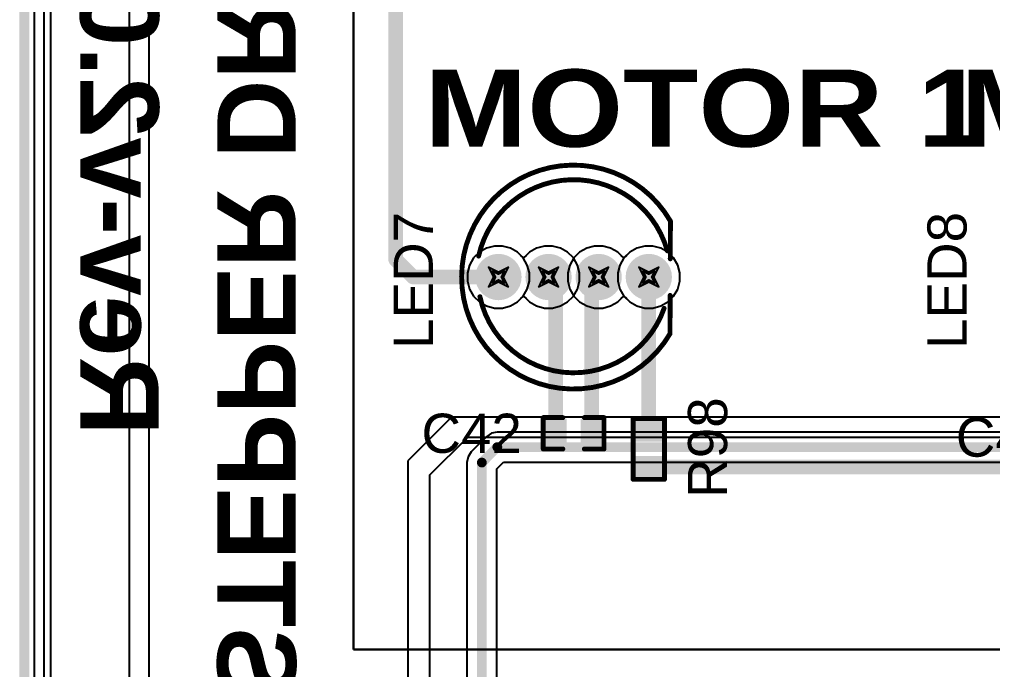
# Model space of a CAD drawing. Header units: inches. Extents: x -4 to 5258, y -4 to 5281.
# Drawn here: x -4.14 to 21.1, y 66.54 to 83.39 of the extents above; entities that cross this region are included whole.
import ezdxf

# ---------------------------------------------------------------- set-up
doc = ezdxf.new("R2010")
doc.units = ezdxf.units.IN
for name, color, linetype in [('Board Outline', 216, 'Continuous'), ('Bottom Layer', 5, 'Continuous'), ('Bottom Overlay', 54, 'Continuous'), ('Bottom Solder', 6, 'Continuous'), ('Drill Drawing', 1, 'Continuous'), ('Layer 1', 16, 'Continuous'), ('Layer 2', 76, 'Continuous'), ('Multi-Layer', 9, 'Continuous'), ('Pad Holes', 156, 'Continuous'), ('Top Layer', 1, 'Continuous'), ('Top Overlay', 2, 'Continuous'), ('Top Paste', 8, 'Continuous'), ('Top Solder', 216, 'Continuous')]:
    doc.layers.add(name, color=color, linetype=linetype)
doc.styles.add('Arial', font='', dxfattribs={"height": 0.2})
doc.styles.add('Arial Black_Bold', font='', dxfattribs={"height": 0.2})
doc.styles.add('Arial_Bold', font='', dxfattribs={"height": 0.2})
doc.styles.get('Arial').set_extended_font_data('Arial')
doc.styles.get('Arial Black_Bold').set_extended_font_data('Arial Black', bold=True)
doc.styles.get('Arial_Bold').set_extended_font_data('Arial', bold=True)

# ---------------------------------------------------------------- blocks, each defined once
blk = doc.blocks.new('R___0402_70')
at = {"layer": 'Top Layer'}
for points in [[(-0.6985, -0.31749746), (-0.6985, 0.3175025399999999), (-0.2413000000000001, 0.3175025400000001), (-0.2412999999999999, -0.31749746)], [(0.2413000000000001, -0.31749746), (0.2412999999999999, 0.3175025399999999), (0.6985, 0.3175025400000001), (0.6985, -0.31749746)]]:
    blk.add_hatch(color=1, dxfattribs=at).paths.add_polyline_path(points)
at = {"layer": 'Top Paste'}
for points in [[(-0.6985, -0.31749746), (-0.6985, 0.3175025399999999), (-0.2413000000000001, 0.3175025400000001), (-0.2412999999999999, -0.31749746)], [(0.2413000000000001, -0.31749746), (0.2412999999999999, 0.3175025399999999), (0.6985, 0.3175025400000001), (0.6985, -0.31749746)]]:
    blk.add_hatch(color=8, dxfattribs=at).paths.add_polyline_path(points)
at = {"layer": 'Top Solder'}
for points in [[(-0.75350116, -0.3724986200000001), (-0.75350116, 0.3725036999999999), (-0.18629884, 0.3725037), (-0.1862988399999999, -0.3724986199999999)], [(0.18629884, -0.3724986200000001), (0.1862988399999999, 0.3725036999999999), (0.75350116, 0.3725037), (0.75350116, -0.3724986199999999)]]:
    blk.add_hatch(color=216, dxfattribs=at).paths.add_polyline_path(points)
at = {"layer": 'Top Overlay'}
for points in [[(-0.7874, -0.4064, 0.127, 0.127, 0), (-0.78740254, 0.40640508, 0.127, 0.127, 0)], [(0.78740254, 0.40640508, 0.127, 0.127, 0), (-0.78740254, 0.40640508, 0.127, 0.127, 0)], [(0.78740254, -0.40639746, 0.127, 0.127, 0), (0.78740254, 0.40640508, 0.127, 0.127, 0)], [(-0.7874, -0.4064, 0.127, 0.127, 0), (0.78740254, -0.40639746, 0.127, 0.127, 0)], [(0.8128, -0.4317974599999999, 0.0032258, 0.0032258, 0), (-0.8128, -0.4317974599999999, 0.0032258, 0.0032258, 0)]]:
    blk.add_lwpolyline(points, format="xyseb", dxfattribs=at)
for points in [[(-0.8191525399999998, 0.40640508, 0.0635, 0.0635, 1), (-0.75565254, 0.40640508, 0.0635, 0.0635, 1)], [(-0.8191525399999998, 0.40640508, 0.0635, 0.0635, 1), (-0.75565254, 0.40640508, 0.0635, 0.0635, 1)], [(0.75565254, 0.40640508, 0.0635, 0.0635, 1), (0.8191525399999998, 0.40640508, 0.0635, 0.0635, 1)], [(0.75565254, 0.40640508, 0.0635, 0.0635, 1), (0.8191525399999998, 0.40640508, 0.0635, 0.0635, 1)], [(-0.8191499999999999, -0.4064, 0.0635, 0.0635, 1), (-0.7556499999999999, -0.4064, 0.0635, 0.0635, 1)], [(-0.8191499999999999, -0.4064, 0.0635, 0.0635, 1), (-0.7556499999999999, -0.4064, 0.0635, 0.0635, 1)], [(-0.81360518, -0.4317974599999999, 0.0016129, 0.0016129, 1), (-0.8119948199999999, -0.4317974599999999, 0.0016129, 0.0016129, 1)], [(0.75565254, -0.40639746, 0.0635, 0.0635, 1), (0.8191525399999998, -0.40639746, 0.0635, 0.0635, 1)], [(0.75565254, -0.40639746, 0.0635, 0.0635, 1), (0.8191525399999998, -0.40639746, 0.0635, 0.0635, 1)], [(0.8119948199999999, -0.4317974599999999, 0.0016129, 0.0016129, 1), (0.81360518, -0.4317974599999999, 0.0016129, 0.0016129, 1)]]:
    blk.add_lwpolyline(points, format="xyseb", close=True, dxfattribs=at)
blk = doc.blocks.new('WS2812D_F5_198')
at = {"layer": 'Bottom Layer'}
h = blk.add_hatch(color=5, dxfattribs=at)
edge = h.paths.add_edge_path()
edge.add_arc((-1.949958, 0), 0.5499989, 0, 360)
h = blk.add_hatch(color=5, dxfattribs=at)
edge = h.paths.add_edge_path()
edge.add_arc((-0.64998346, 0), 0.5499989, 0, 360)
h = blk.add_hatch(color=5, dxfattribs=at)
edge = h.paths.add_edge_path()
edge.add_arc((0.64998854, 0), 0.5499989, 0, 360)
h = blk.add_hatch(color=5, dxfattribs=at)
edge = h.paths.add_edge_path()
edge.add_arc((1.94996308, 0), 0.5499989, 0, 360)
at = {"layer": 'Bottom Solder'}
h = blk.add_hatch(color=6, dxfattribs=at)
edge = h.paths.add_edge_path()
edge.add_arc((-1.949958, 0), 0.6007989, 0, 360)
h = blk.add_hatch(color=6, dxfattribs=at)
edge = h.paths.add_edge_path()
edge.add_arc((-0.64998346, 0), 0.6007989, 0, 360)
h = blk.add_hatch(color=6, dxfattribs=at)
edge = h.paths.add_edge_path()
edge.add_arc((0.64998854, 0), 0.6007989, 0, 360)
h = blk.add_hatch(color=6, dxfattribs=at)
edge = h.paths.add_edge_path()
edge.add_arc((1.94996308, 0), 0.6007989, 0, 360)
at = {"layer": 'Layer 1'}
h = blk.add_hatch(color=16, dxfattribs=at)
edge = h.paths.add_edge_path()
edge.add_arc((-1.949958, 0), 0.5499989, 0, 360)
h = blk.add_hatch(color=16, dxfattribs=at)
edge = h.paths.add_edge_path()
edge.add_arc((-0.64998346, 0), 0.5499989, 0, 360)
h = blk.add_hatch(color=16, dxfattribs=at)
edge = h.paths.add_edge_path()
edge.add_arc((0.64998854, 0), 0.5499989, 0, 360)
h = blk.add_hatch(color=16, dxfattribs=at)
edge = h.paths.add_edge_path()
edge.add_arc((1.94996308, 0), 0.5499989, 0, 360)
at = {"layer": 'Layer 2'}
h = blk.add_hatch(color=76, dxfattribs=at)
edge = h.paths.add_edge_path()
edge.add_arc((-1.949958, 0), 0.5499989, 0, 360)
h = blk.add_hatch(color=76, dxfattribs=at)
edge = h.paths.add_edge_path()
edge.add_arc((-0.64998346, 0), 0.5499989, 0, 360)
h = blk.add_hatch(color=76, dxfattribs=at)
edge = h.paths.add_edge_path()
edge.add_arc((0.64998854, 0), 0.5499989, 0, 360)
h = blk.add_hatch(color=76, dxfattribs=at)
edge = h.paths.add_edge_path()
edge.add_arc((1.94996308, 0), 0.5499989, 0, 360)
at = {"layer": 'Multi-Layer'}
h = blk.add_hatch(color=9, dxfattribs=at)
edge = h.paths.add_edge_path()
edge.add_arc((-1.949958, 0), 0.5499989, 0, 360)
h = blk.add_hatch(color=9, dxfattribs=at)
edge = h.paths.add_edge_path()
edge.add_arc((-0.64998346, 0), 0.5499989, 0, 360)
h = blk.add_hatch(color=9, dxfattribs=at)
edge = h.paths.add_edge_path()
edge.add_arc((0.64998854, 0), 0.5499989, 0, 360)
h = blk.add_hatch(color=9, dxfattribs=at)
edge = h.paths.add_edge_path()
edge.add_arc((1.94996308, 0), 0.5499989, 0, 360)
at = {"layer": 'Pad Holes'}
h = blk.add_hatch(color=7, dxfattribs=at)
edge = h.paths.add_edge_path()
edge.add_arc((-1.949958, 0), 0.35999928, 0, 360)
h = blk.add_hatch(color=7, dxfattribs=at)
edge = h.paths.add_edge_path()
edge.add_arc((-0.64998346, 0), 0.35999928, 0, 360)
h = blk.add_hatch(color=7, dxfattribs=at)
edge = h.paths.add_edge_path()
edge.add_arc((0.64998854, 0), 0.35999928, 0, 360)
h = blk.add_hatch(color=7, dxfattribs=at)
edge = h.paths.add_edge_path()
edge.add_arc((1.94996308, 0), 0.35999928, 0, 360)
at = {"layer": 'Top Layer'}
h = blk.add_hatch(color=1, dxfattribs=at)
edge = h.paths.add_edge_path()
edge.add_arc((-1.949958, 0), 0.5499989, 0, 360)
h = blk.add_hatch(color=1, dxfattribs=at)
edge = h.paths.add_edge_path()
edge.add_arc((-0.64998346, 0), 0.5499989, 0, 360)
h = blk.add_hatch(color=1, dxfattribs=at)
edge = h.paths.add_edge_path()
edge.add_arc((0.64998854, 0), 0.5499989, 0, 360)
h = blk.add_hatch(color=1, dxfattribs=at)
edge = h.paths.add_edge_path()
edge.add_arc((1.94996308, 0), 0.5499989, 0, 360)
at = {"layer": 'Top Solder'}
h = blk.add_hatch(color=216, dxfattribs=at)
edge = h.paths.add_edge_path()
edge.add_arc((-1.949958, 0), 0.6007989, 0, 360)
h = blk.add_hatch(color=216, dxfattribs=at)
edge = h.paths.add_edge_path()
edge.add_arc((-0.64998346, 0), 0.6007989, 0, 360)
h = blk.add_hatch(color=216, dxfattribs=at)
edge = h.paths.add_edge_path()
edge.add_arc((0.64998854, 0), 0.6007989, 0, 360)
h = blk.add_hatch(color=216, dxfattribs=at)
edge = h.paths.add_edge_path()
edge.add_arc((1.94996308, 0), 0.6007989, 0, 360)
at = {"layer": 'Top Overlay'}
for points in [[(2.49977148, -1.4711934, 0.127, 0.127, -3.705200551698452), (2.51094494, 1.4495018, 0.127, 0.127, 0)], [(-2.46420386, 0.5431282, 0.127, 0.127, -0.780857085257279), (2.42999514, 0.68000626, 0.127, 0.127, 0)], [(2.50721114, 0.4719574, 0.127, 0.127, 0), (2.5109424, 1.4495018, 0.127, 0.127, 0)], [(2.34665774, -0.81129886, 0.127, 0.127, -0.7609480543791828), (-2.42999006, -0.51000914, 0.127, 0.127, 0)], [(2.49976894, -1.4711934, 0.127, 0.127, 0), (2.50357894, -0.4761992, 0.127, 0.127, 0)]]:
    blk.add_lwpolyline(points, format="xyseb", dxfattribs=at)
for points in [[(2.4791924, 1.4495018, 0.0635, 0.0635, 1), (2.5426924, 1.4495018, 0.0635, 0.0635, 1)], [(2.47919494, 1.4495018, 0.0635, 0.0635, 1), (2.54269494, 1.4495018, 0.0635, 0.0635, 1)], [(-2.49595386, 0.5431282, 0.0635, 0.0635, 1), (-2.43245386, 0.5431282, 0.0635, 0.0635, 1)], [(2.39824514, 0.68000626, 0.0635, 0.0635, 1), (2.46174514, 0.68000626, 0.0635, 0.0635, 1)], [(2.47546114, 0.4719574, 0.0635, 0.0635, 1), (2.53896114, 0.4719574, 0.0635, 0.0635, 1)], [(-2.46174006, -0.51000914, 0.0635, 0.0635, 1), (-2.39824006, -0.51000914, 0.0635, 0.0635, 1)], [(2.47182894, -0.4761992, 0.0635, 0.0635, 1), (2.53532894, -0.4761992, 0.0635, 0.0635, 1)], [(2.31490774, -0.81129886, 0.0635, 0.0635, 1), (2.37840774, -0.81129886, 0.0635, 0.0635, 1)], [(2.46801894, -1.4711934, 0.0635, 0.0635, 1), (2.53151894, -1.4711934, 0.0635, 0.0635, 1)], [(2.46802148, -1.4711934, 0.0635, 0.0635, 1), (2.53152148, -1.4711934, 0.0635, 0.0635, 1)]]:
    blk.add_lwpolyline(points, format="xyseb", close=True, dxfattribs=at)
blk = doc.blocks.new('C___0402_269')
at = {"layer": 'Top Layer'}
for points in [[(-0.6985, -0.3175), (-0.6985, 0.3175), (-0.2412999999999999, 0.3175), (-0.2413, -0.3175)], [(0.2412999999999999, -0.31749746), (0.2413, 0.31750254), (0.6985, 0.31750254), (0.6985, -0.31749746)]]:
    blk.add_hatch(color=1, dxfattribs=at).paths.add_polyline_path(points)
at = {"layer": 'Top Paste'}
for points in [[(-0.6985, -0.3175), (-0.6985, 0.3175), (-0.2412999999999999, 0.3175), (-0.2413, -0.3175)], [(0.2412999999999999, -0.31749746), (0.2413, 0.31750254), (0.6985, 0.31750254), (0.6985, -0.31749746)]]:
    blk.add_hatch(color=8, dxfattribs=at).paths.add_polyline_path(points)
at = {"layer": 'Top Solder'}
for points in [[(-0.7584998799999999, -0.37749988), (-0.7584998799999999, 0.37749988), (-0.18130012, 0.37749988), (-0.18130012, -0.37749988)], [(0.18130012, -0.37749734), (0.18130012, 0.37750242), (0.7584998799999999, 0.37750242), (0.7584998799999999, -0.37749734)]]:
    blk.add_hatch(color=216, dxfattribs=at).paths.add_polyline_path(points)
at = {"layer": 'Top Overlay'}
for points in [[(-0.78740254, 0.40640254, 0.127, 0.127, 0), (-0.2794, 0.4064, 0.127, 0.127, 0)], [(-0.78740254, 0.40640254, 0.127, 0.127, 0), (-0.78739492, -0.4064, 0.127, 0.127, 0)], [(0.27940254, 0.40640254, 0.127, 0.127, 0), (0.7874, 0.4064, 0.127, 0.127, 0)], [(0.7874, -0.4064, 0.127, 0.127, 0), (0.7874, 0.4064, 0.127, 0.127, 0)], [(-0.78739492, -0.4064, 0.127, 0.127, 0), (-0.2794, -0.4064, 0.127, 0.127, 0)], [(0.2794, -0.40639746, 0.127, 0.127, 0), (0.7874, -0.4064, 0.127, 0.127, 0)]]:
    blk.add_lwpolyline(points, format="xyseb", dxfattribs=at)
for points in [[(-0.8191525399999998, 0.40640254, 0.0635, 0.0635, 1), (-0.75565254, 0.40640254, 0.0635, 0.0635, 1)], [(-0.8191525399999998, 0.40640254, 0.0635, 0.0635, 1), (-0.75565254, 0.40640254, 0.0635, 0.0635, 1)], [(-0.31115, 0.4064, 0.0635, 0.0635, 1), (-0.24765, 0.4064, 0.0635, 0.0635, 1)], [(0.24765254, 0.40640254, 0.0635, 0.0635, 1), (0.31115254, 0.40640254, 0.0635, 0.0635, 1)], [(0.7556499999999999, 0.4064, 0.0635, 0.0635, 1), (0.8191499999999999, 0.4064, 0.0635, 0.0635, 1)], [(0.7556499999999999, 0.4064, 0.0635, 0.0635, 1), (0.8191499999999999, 0.4064, 0.0635, 0.0635, 1)], [(-0.81914492, -0.4064, 0.0635, 0.0635, 1), (-0.7556449199999999, -0.4064, 0.0635, 0.0635, 1)], [(-0.81914492, -0.4064, 0.0635, 0.0635, 1), (-0.7556449199999999, -0.4064, 0.0635, 0.0635, 1)], [(-0.31115, -0.4064, 0.0635, 0.0635, 1), (-0.24765, -0.4064, 0.0635, 0.0635, 1)], [(0.24765, -0.40639746, 0.0635, 0.0635, 1), (0.31115, -0.40639746, 0.0635, 0.0635, 1)], [(0.7556499999999999, -0.4064, 0.0635, 0.0635, 1), (0.8191499999999999, -0.4064, 0.0635, 0.0635, 1)], [(0.7556499999999999, -0.4064, 0.0635, 0.0635, 1), (0.8191499999999999, -0.4064, 0.0635, 0.0635, 1)]]:
    blk.add_lwpolyline(points, format="xyseb", close=True, dxfattribs=at)

msp = doc.modelspace()

# ---------------------------------------------------------------- linework, layer by layer
at = {"layer": 'Board Outline'}
msp.add_lwpolyline([(-4.00934174, -3.990660039999999, 0.254, 0.254, 0), (-4.00934174, 106.00934094, 0.254, 0.254, 0)], format="xyseb", dxfattribs=at)
at = {"layer": 'Bottom Layer'}
for p, q in [((-3.31902816, 23.77276932), (-3.31902054, 98.30995324)), ((8.18150764, 77.51401058), (7.97702494, 77.4592177)), ((8.39320648, 77.51401058), (8.18150764, 77.51401058)), ((8.59768918, 77.4592177), (8.39320648, 77.51401058)), ((10.78145418, 77.51401058), (10.57697148, 77.4592177)), ((10.99315302, 77.51401058), (10.78145418, 77.51401058)), ((11.19763572, 77.4592177), (10.99315302, 77.51401058)), ((12.08142872, 77.51401058), (11.87694602, 77.4592177)), ((12.29312756, 77.51401058), (12.08142872, 77.51401058)), ((12.49761026, 77.4592177), (12.29312756, 77.51401058)), ((7.79369028, 77.35337082), (7.643997919999999, 77.20367845999999)), ((7.97702494, 77.4592177), (7.79369028, 77.35337082)), ((8.78102384, 77.35337082), (8.59768918, 77.4592177)), ((8.930716199999999, 77.20367845999999), (8.78102384, 77.35337082)), ((10.39363682, 77.35337082), (10.24394446, 77.20367845999999)), ((10.57697148, 77.4592177), (10.39363682, 77.35337082)), ((11.38097038, 77.35337082), (11.19763572, 77.4592177)), ((11.4694716, 77.2648696), (11.38097038, 77.35337082)), ((11.5372896, 77.2091293), (11.4694716, 77.2648696)), ((11.60511014, 77.2648696), (11.5372896, 77.2091293)), ((11.69361136, 77.35337082), (11.60511014, 77.2648696)), ((11.87694602, 77.4592177), (11.69361136, 77.35337082)), ((12.68094492, 77.35337082), (12.49761026, 77.4592177)), ((12.83063728, 77.20367845999999), (12.68094492, 77.35337082)), ((7.538151039999999, 77.02034379999999), (7.48335816, 76.81586109999999)), ((7.643997919999999, 77.20367845999999), (7.538151039999999, 77.02034379999999)), ((9.036563079999999, 77.02034379999999), (8.930716199999999, 77.20367845999999)), ((9.09135596, 76.81586109999999), (9.036563079999999, 77.02034379999999)), ((10.13809758, 77.02034379999999), (10.0833047, 76.81586109999999)), ((10.24394446, 77.20367845999999), (10.13809758, 77.02034379999999)), ((12.93648416, 77.02034379999999), (12.83063728, 77.20367845999999)), ((12.99127704, 76.81586109999999), (12.93648416, 77.02034379999999)), ((7.48335816, 76.81586109999999), (7.48335816, 76.60416226)), ((9.09135596, 76.60416226), (9.09135596, 76.81586109999999)), ((10.0833047, 76.81586109999999), (10.0833047, 76.60416226)), ((12.99127704, 76.60416226), (12.99127704, 76.81586109999999)), ((7.48335816, 76.60416226), (7.538151039999999, 76.39967956)), ((9.036563079999999, 76.39967956), (9.09135596, 76.60416226)), ((10.0833047, 76.60416226), (10.13809758, 76.39967956)), ((12.93648416, 76.39967956), (12.99127704, 76.60416226)), ((7.538151039999999, 76.39967956), (7.643997919999999, 76.2163449)), ((8.930716199999999, 76.2163449), (9.036563079999999, 76.39967956)), ((10.13809758, 76.39967956), (10.24394446, 76.2163449)), ((12.83063728, 76.2163449), (12.93648416, 76.39967956)), ((7.643997919999999, 76.2163449), (7.79369028, 76.06665253999999)), ((7.79369028, 76.06665253999999), (7.97702494, 75.96080566)), ((8.59768918, 75.96080566), (8.78102384, 76.06665253999999)), ((8.78102384, 76.06665253999999), (8.930716199999999, 76.2163449)), ((10.24394446, 76.2163449), (10.39363682, 76.06665253999999)), ((10.39363682, 76.06665253999999), (10.57697148, 75.96080566)), ((11.19763572, 75.96080566), (11.38097038, 76.06665253999999)), ((11.38097038, 76.06665253999999), (11.4694716, 76.15515375999999)), ((11.4694716, 76.15515375999999), (11.53729214, 76.21089406)), ((11.53729214, 76.21089406), (11.60511014, 76.15515375999999)), ((11.60511014, 76.15515375999999), (11.69361136, 76.06665253999999)), ((11.69361136, 76.06665253999999), (11.87694602, 75.96080566)), ((12.49761026, 75.96080566), (12.68094492, 76.06665253999999)), ((12.68094492, 76.06665253999999), (12.83063728, 76.2163449)), ((7.97702494, 75.96080566), (8.18150764, 75.90601278)), ((8.18150764, 75.90601278), (8.39320648, 75.90601278)), ((8.39320648, 75.90601278), (8.59768918, 75.96080566)), ((10.57697148, 75.96080566), (10.78145418, 75.90601278)), ((10.78145418, 75.90601278), (10.99315302, 75.90601278)), ((10.99315302, 75.90601278), (11.19763572, 75.96080566)), ((11.87694602, 75.96080566), (12.08142872, 75.90601278)), ((12.08142872, 75.90601278), (12.29312756, 75.90601278)), ((12.29312756, 75.90601278), (12.49761026, 75.96080566)), ((8.258467099999999, 72.69080711999999), (8.10980852, 72.66123644)), ((71.48843208, 72.69080711999999), (8.258467099999999, 72.69080711999999)), ((7.983781339999999, 72.57702782), (7.582288619999999, 72.17553509999999)), ((8.10980852, 72.66123644), (7.983781339999999, 72.57702782)), ((7.49808, 72.04950792), (7.46850932, 71.90084934)), ((7.582288619999999, 72.17553509999999), (7.49808, 72.04950792)), ((7.46850932, 71.90084934), (7.46850932, 59.24847942)), ((8.24543944, 71.73994288), (8.41937356, 71.913877)), ((8.24543944, 59.24847942), (8.24543944, 71.73994288)), ((8.41937356, 71.913877), (44.64816826, 71.913877))]:
    msp.add_line(p, q, dxfattribs=at)
for points in [[(7.85697438, 71.90084934, 0.254, 0.254, 0), (8.258467099999999, 72.30234206, 0.254, 0.254, 0)], [(8.258467099999999, 72.30234206, 0.254, 0.254, 0), (71.88344018, 72.30234206, 0.254, 0.254, 0)], [(7.85697438, 58.85347132, 0.254, 0.254, 0), (7.85697438, 71.90084934, 0.254, 0.254, 0)]]:
    msp.add_lwpolyline(points, format="xyseb", dxfattribs=at)
for points in [[(8.1949671, 72.30234206, 0.127, 0.127, 1), (8.3219671, 72.30234206, 0.127, 0.127, 1)], [(8.1949671, 72.30234206, 0.127, 0.127, 1), (8.3219671, 72.30234206, 0.127, 0.127, 1)], [(7.793474379999999, 71.90084934, 0.127, 0.127, 1), (7.920474379999999, 71.90084934, 0.127, 0.127, 1)], [(7.793474379999999, 71.90084934, 0.127, 0.127, 1), (7.920474379999999, 71.90084934, 0.127, 0.127, 1)]]:
    msp.add_lwpolyline(points, format="xyseb", close=True, dxfattribs=at)
at = {"layer": 'Drill Drawing'}
for points in [[(8.03335706, 76.96401168, 0.0508, 0.0508, 0), (8.28735706, 76.83701167999999, 0.0508, 0.0508, 0)], [(8.03335706, 76.96401168, 0.0508, 0.0508, 0), (8.160357059999999, 76.71001168, 0.0508, 0.0508, 0)], [(8.28735706, 76.83701167999999, 0.0508, 0.0508, 0), (8.54135706, 76.96401168, 0.0508, 0.0508, 0)], [(8.41435706, 76.71001168, 0.0508, 0.0508, 0), (8.54135706, 76.96401168, 0.0508, 0.0508, 0)], [(9.3333316, 76.96401168, 0.0508, 0.0508, 0), (9.5873316, 76.83701167999999, 0.0508, 0.0508, 0)], [(9.3333316, 76.96401168, 0.0508, 0.0508, 0), (9.4603316, 76.71001168, 0.0508, 0.0508, 0)], [(9.5873316, 76.83701167999999, 0.0508, 0.0508, 0), (9.8413316, 76.96401168, 0.0508, 0.0508, 0)], [(9.7143316, 76.71001168, 0.0508, 0.0508, 0), (9.8413316, 76.96401168, 0.0508, 0.0508, 0)], [(10.6333036, 76.96401168, 0.0508, 0.0508, 0), (10.8873036, 76.83701167999999, 0.0508, 0.0508, 0)], [(10.6333036, 76.96401168, 0.0508, 0.0508, 0), (10.7603036, 76.71001168, 0.0508, 0.0508, 0)], [(10.8873036, 76.83701167999999, 0.0508, 0.0508, 0), (11.1413036, 76.96401168, 0.0508, 0.0508, 0)], [(11.0143036, 76.71001168, 0.0508, 0.0508, 0), (11.1413036, 76.96401168, 0.0508, 0.0508, 0)], [(11.93327814, 76.96401168, 0.0508, 0.0508, 0), (12.18727814, 76.83701167999999, 0.0508, 0.0508, 0)], [(11.93327814, 76.96401168, 0.0508, 0.0508, 0), (12.06027814, 76.71001168, 0.0508, 0.0508, 0)], [(12.18727814, 76.83701167999999, 0.0508, 0.0508, 0), (12.44127814, 76.96401168, 0.0508, 0.0508, 0)], [(12.31427814, 76.71001168, 0.0508, 0.0508, 0), (12.44127814, 76.96401168, 0.0508, 0.0508, 0)], [(8.03335706, 76.45601167999999, 0.0508, 0.0508, 0), (8.160357059999999, 76.71001168, 0.0508, 0.0508, 0)], [(8.13495706, 76.86241168, 0.0508, 0.0508, 0), (8.28735706, 76.78621168, 0.0508, 0.0508, 0)], [(8.13495706, 76.86241168, 0.0508, 0.0508, 0), (8.21115706, 76.71001168, 0.0508, 0.0508, 0)], [(8.13495706, 76.55761168, 0.0508, 0.0508, 0), (8.21115706, 76.71001168, 0.0508, 0.0508, 0)], [(8.28735706, 76.78621168, 0.0508, 0.0508, 0), (8.43975706, 76.86241168, 0.0508, 0.0508, 0)], [(8.36355706, 76.71001168, 0.0508, 0.0508, 0), (8.43975706, 76.86241168, 0.0508, 0.0508, 0)], [(8.36355706, 76.71001168, 0.0508, 0.0508, 0), (8.43975706, 76.55761168, 0.0508, 0.0508, 0)], [(8.41435706, 76.71001168, 0.0508, 0.0508, 0), (8.54135706, 76.45601167999999, 0.0508, 0.0508, 0)], [(9.3333316, 76.45601167999999, 0.0508, 0.0508, 0), (9.4603316, 76.71001168, 0.0508, 0.0508, 0)], [(9.434931599999999, 76.86241168, 0.0508, 0.0508, 0), (9.5873316, 76.78621168, 0.0508, 0.0508, 0)], [(9.434931599999999, 76.86241168, 0.0508, 0.0508, 0), (9.5111316, 76.71001168, 0.0508, 0.0508, 0)], [(9.434931599999999, 76.55761168, 0.0508, 0.0508, 0), (9.5111316, 76.71001168, 0.0508, 0.0508, 0)], [(9.5873316, 76.78621168, 0.0508, 0.0508, 0), (9.7397316, 76.86241168, 0.0508, 0.0508, 0)], [(9.6635316, 76.71001168, 0.0508, 0.0508, 0), (9.7397316, 76.86241168, 0.0508, 0.0508, 0)], [(9.6635316, 76.71001168, 0.0508, 0.0508, 0), (9.7397316, 76.55761168, 0.0508, 0.0508, 0)], [(9.7143316, 76.71001168, 0.0508, 0.0508, 0), (9.8413316, 76.45601167999999, 0.0508, 0.0508, 0)], [(10.6333036, 76.45601167999999, 0.0508, 0.0508, 0), (10.7603036, 76.71001168, 0.0508, 0.0508, 0)], [(10.7349036, 76.86241168, 0.0508, 0.0508, 0), (10.8873036, 76.78621168, 0.0508, 0.0508, 0)], [(10.7349036, 76.86241168, 0.0508, 0.0508, 0), (10.8111036, 76.71001168, 0.0508, 0.0508, 0)], [(10.7349036, 76.55761168, 0.0508, 0.0508, 0), (10.8111036, 76.71001168, 0.0508, 0.0508, 0)], [(10.8873036, 76.78621168, 0.0508, 0.0508, 0), (11.0397036, 76.86241168, 0.0508, 0.0508, 0)], [(10.9635036, 76.71001168, 0.0508, 0.0508, 0), (11.0397036, 76.86241168, 0.0508, 0.0508, 0)], [(10.9635036, 76.71001168, 0.0508, 0.0508, 0), (11.0397036, 76.55761168, 0.0508, 0.0508, 0)], [(11.0143036, 76.71001168, 0.0508, 0.0508, 0), (11.1413036, 76.45601167999999, 0.0508, 0.0508, 0)], [(11.93327814, 76.45601167999999, 0.0508, 0.0508, 0), (12.06027814, 76.71001168, 0.0508, 0.0508, 0)], [(12.03487814, 76.86241168, 0.0508, 0.0508, 0), (12.18727814, 76.78621168, 0.0508, 0.0508, 0)], [(12.03487814, 76.86241168, 0.0508, 0.0508, 0), (12.11107814, 76.71001168, 0.0508, 0.0508, 0)], [(12.03487814, 76.55761168, 0.0508, 0.0508, 0), (12.11107814, 76.71001168, 0.0508, 0.0508, 0)], [(12.18727814, 76.78621168, 0.0508, 0.0508, 0), (12.33967814, 76.86241168, 0.0508, 0.0508, 0)], [(12.26347814, 76.71001168, 0.0508, 0.0508, 0), (12.33967814, 76.86241168, 0.0508, 0.0508, 0)], [(12.26347814, 76.71001168, 0.0508, 0.0508, 0), (12.33967814, 76.55761168, 0.0508, 0.0508, 0)], [(12.31427814, 76.71001168, 0.0508, 0.0508, 0), (12.44127814, 76.45601167999999, 0.0508, 0.0508, 0)], [(8.03335706, 76.45601167999999, 0.0508, 0.0508, 0), (8.28735706, 76.58301168, 0.0508, 0.0508, 0)], [(8.13495706, 76.55761168, 0.0508, 0.0508, 0), (8.28735706, 76.63381168, 0.0508, 0.0508, 0)], [(8.28735706, 76.63381168, 0.0508, 0.0508, 0), (8.43975706, 76.55761168, 0.0508, 0.0508, 0)], [(8.28735706, 76.58301168, 0.0508, 0.0508, 0), (8.54135706, 76.45601167999999, 0.0508, 0.0508, 0)], [(9.3333316, 76.45601167999999, 0.0508, 0.0508, 0), (9.5873316, 76.58301168, 0.0508, 0.0508, 0)], [(9.434931599999999, 76.55761168, 0.0508, 0.0508, 0), (9.5873316, 76.63381168, 0.0508, 0.0508, 0)], [(9.5873316, 76.63381168, 0.0508, 0.0508, 0), (9.7397316, 76.55761168, 0.0508, 0.0508, 0)], [(9.5873316, 76.58301168, 0.0508, 0.0508, 0), (9.8413316, 76.45601167999999, 0.0508, 0.0508, 0)], [(10.6333036, 76.45601167999999, 0.0508, 0.0508, 0), (10.8873036, 76.58301168, 0.0508, 0.0508, 0)], [(10.7349036, 76.55761168, 0.0508, 0.0508, 0), (10.8873036, 76.63381168, 0.0508, 0.0508, 0)], [(10.8873036, 76.63381168, 0.0508, 0.0508, 0), (11.0397036, 76.55761168, 0.0508, 0.0508, 0)], [(10.8873036, 76.58301168, 0.0508, 0.0508, 0), (11.1413036, 76.45601167999999, 0.0508, 0.0508, 0)], [(11.93327814, 76.45601167999999, 0.0508, 0.0508, 0), (12.18727814, 76.58301168, 0.0508, 0.0508, 0)], [(12.03487814, 76.55761168, 0.0508, 0.0508, 0), (12.18727814, 76.63381168, 0.0508, 0.0508, 0)], [(12.18727814, 76.63381168, 0.0508, 0.0508, 0), (12.33967814, 76.55761168, 0.0508, 0.0508, 0)], [(12.18727814, 76.58301168, 0.0508, 0.0508, 0), (12.44127814, 76.45601167999999, 0.0508, 0.0508, 0)]]:
    msp.add_lwpolyline(points, format="xyseb", dxfattribs=at)
for points in [[(8.02065706, 76.96401168, 0.0254, 0.0254, 1), (8.046057059999999, 76.96401168, 0.0254, 0.0254, 1)], [(8.02065706, 76.96401168, 0.0254, 0.0254, 1), (8.046057059999999, 76.96401168, 0.0254, 0.0254, 1)], [(8.52865706, 76.96401168, 0.0254, 0.0254, 1), (8.55405706, 76.96401168, 0.0254, 0.0254, 1)], [(8.52865706, 76.96401168, 0.0254, 0.0254, 1), (8.55405706, 76.96401168, 0.0254, 0.0254, 1)], [(9.320631599999999, 76.96401168, 0.0254, 0.0254, 1), (9.3460316, 76.96401168, 0.0254, 0.0254, 1)], [(9.320631599999999, 76.96401168, 0.0254, 0.0254, 1), (9.3460316, 76.96401168, 0.0254, 0.0254, 1)], [(9.8286316, 76.96401168, 0.0254, 0.0254, 1), (9.8540316, 76.96401168, 0.0254, 0.0254, 1)], [(9.8286316, 76.96401168, 0.0254, 0.0254, 1), (9.8540316, 76.96401168, 0.0254, 0.0254, 1)], [(10.6206036, 76.96401168, 0.0254, 0.0254, 1), (10.6460036, 76.96401168, 0.0254, 0.0254, 1)], [(10.6206036, 76.96401168, 0.0254, 0.0254, 1), (10.6460036, 76.96401168, 0.0254, 0.0254, 1)], [(11.1286036, 76.96401168, 0.0254, 0.0254, 1), (11.1540036, 76.96401168, 0.0254, 0.0254, 1)], [(11.1286036, 76.96401168, 0.0254, 0.0254, 1), (11.1540036, 76.96401168, 0.0254, 0.0254, 1)], [(11.92057814, 76.96401168, 0.0254, 0.0254, 1), (11.94597814, 76.96401168, 0.0254, 0.0254, 1)], [(11.92057814, 76.96401168, 0.0254, 0.0254, 1), (11.94597814, 76.96401168, 0.0254, 0.0254, 1)], [(12.42857814, 76.96401168, 0.0254, 0.0254, 1), (12.45397814, 76.96401168, 0.0254, 0.0254, 1)], [(12.42857814, 76.96401168, 0.0254, 0.0254, 1), (12.45397814, 76.96401168, 0.0254, 0.0254, 1)], [(8.122257059999999, 76.86241168, 0.0254, 0.0254, 1), (8.14765706, 76.86241168, 0.0254, 0.0254, 1)], [(8.122257059999999, 76.86241168, 0.0254, 0.0254, 1), (8.14765706, 76.86241168, 0.0254, 0.0254, 1)], [(8.14765706, 76.71001168, 0.0254, 0.0254, 1), (8.17305706, 76.71001168, 0.0254, 0.0254, 1)], [(8.14765706, 76.71001168, 0.0254, 0.0254, 1), (8.17305706, 76.71001168, 0.0254, 0.0254, 1)], [(8.198457059999999, 76.71001168, 0.0254, 0.0254, 1), (8.22385706, 76.71001168, 0.0254, 0.0254, 1)], [(8.198457059999999, 76.71001168, 0.0254, 0.0254, 1), (8.22385706, 76.71001168, 0.0254, 0.0254, 1)], [(8.27465706, 76.83701167999999, 0.0254, 0.0254, 1), (8.30005706, 76.83701167999999, 0.0254, 0.0254, 1)], [(8.27465706, 76.83701167999999, 0.0254, 0.0254, 1), (8.30005706, 76.83701167999999, 0.0254, 0.0254, 1)], [(8.27465706, 76.78621168, 0.0254, 0.0254, 1), (8.30005706, 76.78621168, 0.0254, 0.0254, 1)], [(8.27465706, 76.78621168, 0.0254, 0.0254, 1), (8.30005706, 76.78621168, 0.0254, 0.0254, 1)], [(8.35085706, 76.71001168, 0.0254, 0.0254, 1), (8.37625706, 76.71001168, 0.0254, 0.0254, 1)], [(8.35085706, 76.71001168, 0.0254, 0.0254, 1), (8.37625706, 76.71001168, 0.0254, 0.0254, 1)], [(8.40165706, 76.71001168, 0.0254, 0.0254, 1), (8.42705706, 76.71001168, 0.0254, 0.0254, 1)], [(8.40165706, 76.71001168, 0.0254, 0.0254, 1), (8.42705706, 76.71001168, 0.0254, 0.0254, 1)], [(8.42705706, 76.86241168, 0.0254, 0.0254, 1), (8.45245706, 76.86241168, 0.0254, 0.0254, 1)], [(8.42705706, 76.86241168, 0.0254, 0.0254, 1), (8.45245706, 76.86241168, 0.0254, 0.0254, 1)], [(9.4222316, 76.86241168, 0.0254, 0.0254, 1), (9.4476316, 76.86241168, 0.0254, 0.0254, 1)], [(9.4222316, 76.86241168, 0.0254, 0.0254, 1), (9.4476316, 76.86241168, 0.0254, 0.0254, 1)], [(9.4476316, 76.71001168, 0.0254, 0.0254, 1), (9.4730316, 76.71001168, 0.0254, 0.0254, 1)], [(9.4476316, 76.71001168, 0.0254, 0.0254, 1), (9.4730316, 76.71001168, 0.0254, 0.0254, 1)], [(9.4984316, 76.71001168, 0.0254, 0.0254, 1), (9.5238316, 76.71001168, 0.0254, 0.0254, 1)], [(9.4984316, 76.71001168, 0.0254, 0.0254, 1), (9.5238316, 76.71001168, 0.0254, 0.0254, 1)], [(9.5746316, 76.83701167999999, 0.0254, 0.0254, 1), (9.6000316, 76.83701167999999, 0.0254, 0.0254, 1)], [(9.5746316, 76.83701167999999, 0.0254, 0.0254, 1), (9.6000316, 76.83701167999999, 0.0254, 0.0254, 1)], [(9.5746316, 76.78621168, 0.0254, 0.0254, 1), (9.6000316, 76.78621168, 0.0254, 0.0254, 1)], [(9.5746316, 76.78621168, 0.0254, 0.0254, 1), (9.6000316, 76.78621168, 0.0254, 0.0254, 1)], [(9.6508316, 76.71001168, 0.0254, 0.0254, 1), (9.6762316, 76.71001168, 0.0254, 0.0254, 1)], [(9.6508316, 76.71001168, 0.0254, 0.0254, 1), (9.6762316, 76.71001168, 0.0254, 0.0254, 1)], [(9.7016316, 76.71001168, 0.0254, 0.0254, 1), (9.7270316, 76.71001168, 0.0254, 0.0254, 1)], [(9.7016316, 76.71001168, 0.0254, 0.0254, 1), (9.7270316, 76.71001168, 0.0254, 0.0254, 1)], [(9.7270316, 76.86241168, 0.0254, 0.0254, 1), (9.7524316, 76.86241168, 0.0254, 0.0254, 1)], [(9.7270316, 76.86241168, 0.0254, 0.0254, 1), (9.7524316, 76.86241168, 0.0254, 0.0254, 1)], [(10.7222036, 76.86241168, 0.0254, 0.0254, 1), (10.7476036, 76.86241168, 0.0254, 0.0254, 1)], [(10.7222036, 76.86241168, 0.0254, 0.0254, 1), (10.7476036, 76.86241168, 0.0254, 0.0254, 1)], [(10.7476036, 76.71001168, 0.0254, 0.0254, 1), (10.7730036, 76.71001168, 0.0254, 0.0254, 1)], [(10.7476036, 76.71001168, 0.0254, 0.0254, 1), (10.7730036, 76.71001168, 0.0254, 0.0254, 1)], [(10.7984036, 76.71001168, 0.0254, 0.0254, 1), (10.8238036, 76.71001168, 0.0254, 0.0254, 1)], [(10.7984036, 76.71001168, 0.0254, 0.0254, 1), (10.8238036, 76.71001168, 0.0254, 0.0254, 1)], [(10.8746036, 76.83701167999999, 0.0254, 0.0254, 1), (10.9000036, 76.83701167999999, 0.0254, 0.0254, 1)], [(10.8746036, 76.83701167999999, 0.0254, 0.0254, 1), (10.9000036, 76.83701167999999, 0.0254, 0.0254, 1)], [(10.8746036, 76.78621168, 0.0254, 0.0254, 1), (10.9000036, 76.78621168, 0.0254, 0.0254, 1)], [(10.8746036, 76.78621168, 0.0254, 0.0254, 1), (10.9000036, 76.78621168, 0.0254, 0.0254, 1)], [(10.9508036, 76.71001168, 0.0254, 0.0254, 1), (10.9762036, 76.71001168, 0.0254, 0.0254, 1)], [(10.9508036, 76.71001168, 0.0254, 0.0254, 1), (10.9762036, 76.71001168, 0.0254, 0.0254, 1)], [(11.0016036, 76.71001168, 0.0254, 0.0254, 1), (11.0270036, 76.71001168, 0.0254, 0.0254, 1)], [(11.0016036, 76.71001168, 0.0254, 0.0254, 1), (11.0270036, 76.71001168, 0.0254, 0.0254, 1)], [(11.0270036, 76.86241168, 0.0254, 0.0254, 1), (11.0524036, 76.86241168, 0.0254, 0.0254, 1)], [(11.0270036, 76.86241168, 0.0254, 0.0254, 1), (11.0524036, 76.86241168, 0.0254, 0.0254, 1)], [(12.02217814, 76.86241168, 0.0254, 0.0254, 1), (12.04757814, 76.86241168, 0.0254, 0.0254, 1)], [(12.02217814, 76.86241168, 0.0254, 0.0254, 1), (12.04757814, 76.86241168, 0.0254, 0.0254, 1)], [(12.04757814, 76.71001168, 0.0254, 0.0254, 1), (12.07297814, 76.71001168, 0.0254, 0.0254, 1)], [(12.04757814, 76.71001168, 0.0254, 0.0254, 1), (12.07297814, 76.71001168, 0.0254, 0.0254, 1)], [(12.09837814, 76.71001168, 0.0254, 0.0254, 1), (12.12377814, 76.71001168, 0.0254, 0.0254, 1)], [(12.09837814, 76.71001168, 0.0254, 0.0254, 1), (12.12377814, 76.71001168, 0.0254, 0.0254, 1)], [(12.17457814, 76.83701167999999, 0.0254, 0.0254, 1), (12.19997814, 76.83701167999999, 0.0254, 0.0254, 1)], [(12.17457814, 76.83701167999999, 0.0254, 0.0254, 1), (12.19997814, 76.83701167999999, 0.0254, 0.0254, 1)], [(12.17457814, 76.78621168, 0.0254, 0.0254, 1), (12.19997814, 76.78621168, 0.0254, 0.0254, 1)], [(12.17457814, 76.78621168, 0.0254, 0.0254, 1), (12.19997814, 76.78621168, 0.0254, 0.0254, 1)], [(12.25077814, 76.71001168, 0.0254, 0.0254, 1), (12.27617814, 76.71001168, 0.0254, 0.0254, 1)], [(12.25077814, 76.71001168, 0.0254, 0.0254, 1), (12.27617814, 76.71001168, 0.0254, 0.0254, 1)], [(12.30157814, 76.71001168, 0.0254, 0.0254, 1), (12.32697814, 76.71001168, 0.0254, 0.0254, 1)], [(12.30157814, 76.71001168, 0.0254, 0.0254, 1), (12.32697814, 76.71001168, 0.0254, 0.0254, 1)], [(12.32697814, 76.86241168, 0.0254, 0.0254, 1), (12.35237814, 76.86241168, 0.0254, 0.0254, 1)], [(12.32697814, 76.86241168, 0.0254, 0.0254, 1), (12.35237814, 76.86241168, 0.0254, 0.0254, 1)], [(8.02065706, 76.45601167999999, 0.0254, 0.0254, 1), (8.046057059999999, 76.45601167999999, 0.0254, 0.0254, 1)], [(8.02065706, 76.45601167999999, 0.0254, 0.0254, 1), (8.046057059999999, 76.45601167999999, 0.0254, 0.0254, 1)], [(8.122257059999999, 76.55761168, 0.0254, 0.0254, 1), (8.14765706, 76.55761168, 0.0254, 0.0254, 1)], [(8.122257059999999, 76.55761168, 0.0254, 0.0254, 1), (8.14765706, 76.55761168, 0.0254, 0.0254, 1)], [(8.27465706, 76.63381168, 0.0254, 0.0254, 1), (8.30005706, 76.63381168, 0.0254, 0.0254, 1)], [(8.27465706, 76.63381168, 0.0254, 0.0254, 1), (8.30005706, 76.63381168, 0.0254, 0.0254, 1)], [(8.27465706, 76.58301168, 0.0254, 0.0254, 1), (8.30005706, 76.58301168, 0.0254, 0.0254, 1)], [(8.27465706, 76.58301168, 0.0254, 0.0254, 1), (8.30005706, 76.58301168, 0.0254, 0.0254, 1)], [(8.42705706, 76.55761168, 0.0254, 0.0254, 1), (8.45245706, 76.55761168, 0.0254, 0.0254, 1)], [(8.42705706, 76.55761168, 0.0254, 0.0254, 1), (8.45245706, 76.55761168, 0.0254, 0.0254, 1)], [(8.52865706, 76.45601167999999, 0.0254, 0.0254, 1), (8.55405706, 76.45601167999999, 0.0254, 0.0254, 1)], [(8.52865706, 76.45601167999999, 0.0254, 0.0254, 1), (8.55405706, 76.45601167999999, 0.0254, 0.0254, 1)], [(9.320631599999999, 76.45601167999999, 0.0254, 0.0254, 1), (9.3460316, 76.45601167999999, 0.0254, 0.0254, 1)], [(9.320631599999999, 76.45601167999999, 0.0254, 0.0254, 1), (9.3460316, 76.45601167999999, 0.0254, 0.0254, 1)], [(9.4222316, 76.55761168, 0.0254, 0.0254, 1), (9.4476316, 76.55761168, 0.0254, 0.0254, 1)], [(9.4222316, 76.55761168, 0.0254, 0.0254, 1), (9.4476316, 76.55761168, 0.0254, 0.0254, 1)], [(9.5746316, 76.63381168, 0.0254, 0.0254, 1), (9.6000316, 76.63381168, 0.0254, 0.0254, 1)], [(9.5746316, 76.63381168, 0.0254, 0.0254, 1), (9.6000316, 76.63381168, 0.0254, 0.0254, 1)], [(9.5746316, 76.58301168, 0.0254, 0.0254, 1), (9.6000316, 76.58301168, 0.0254, 0.0254, 1)], [(9.5746316, 76.58301168, 0.0254, 0.0254, 1), (9.6000316, 76.58301168, 0.0254, 0.0254, 1)], [(9.7270316, 76.55761168, 0.0254, 0.0254, 1), (9.7524316, 76.55761168, 0.0254, 0.0254, 1)], [(9.7270316, 76.55761168, 0.0254, 0.0254, 1), (9.7524316, 76.55761168, 0.0254, 0.0254, 1)], [(9.8286316, 76.45601167999999, 0.0254, 0.0254, 1), (9.8540316, 76.45601167999999, 0.0254, 0.0254, 1)], [(9.8286316, 76.45601167999999, 0.0254, 0.0254, 1), (9.8540316, 76.45601167999999, 0.0254, 0.0254, 1)], [(10.6206036, 76.45601167999999, 0.0254, 0.0254, 1), (10.6460036, 76.45601167999999, 0.0254, 0.0254, 1)], [(10.6206036, 76.45601167999999, 0.0254, 0.0254, 1), (10.6460036, 76.45601167999999, 0.0254, 0.0254, 1)], [(10.7222036, 76.55761168, 0.0254, 0.0254, 1), (10.7476036, 76.55761168, 0.0254, 0.0254, 1)], [(10.7222036, 76.55761168, 0.0254, 0.0254, 1), (10.7476036, 76.55761168, 0.0254, 0.0254, 1)], [(10.8746036, 76.63381168, 0.0254, 0.0254, 1), (10.9000036, 76.63381168, 0.0254, 0.0254, 1)], [(10.8746036, 76.63381168, 0.0254, 0.0254, 1), (10.9000036, 76.63381168, 0.0254, 0.0254, 1)], [(10.8746036, 76.58301168, 0.0254, 0.0254, 1), (10.9000036, 76.58301168, 0.0254, 0.0254, 1)], [(10.8746036, 76.58301168, 0.0254, 0.0254, 1), (10.9000036, 76.58301168, 0.0254, 0.0254, 1)], [(11.0270036, 76.55761168, 0.0254, 0.0254, 1), (11.0524036, 76.55761168, 0.0254, 0.0254, 1)], [(11.0270036, 76.55761168, 0.0254, 0.0254, 1), (11.0524036, 76.55761168, 0.0254, 0.0254, 1)], [(11.1286036, 76.45601167999999, 0.0254, 0.0254, 1), (11.1540036, 76.45601167999999, 0.0254, 0.0254, 1)], [(11.1286036, 76.45601167999999, 0.0254, 0.0254, 1), (11.1540036, 76.45601167999999, 0.0254, 0.0254, 1)], [(11.92057814, 76.45601167999999, 0.0254, 0.0254, 1), (11.94597814, 76.45601167999999, 0.0254, 0.0254, 1)], [(11.92057814, 76.45601167999999, 0.0254, 0.0254, 1), (11.94597814, 76.45601167999999, 0.0254, 0.0254, 1)], [(12.02217814, 76.55761168, 0.0254, 0.0254, 1), (12.04757814, 76.55761168, 0.0254, 0.0254, 1)], [(12.02217814, 76.55761168, 0.0254, 0.0254, 1), (12.04757814, 76.55761168, 0.0254, 0.0254, 1)], [(12.17457814, 76.63381168, 0.0254, 0.0254, 1), (12.19997814, 76.63381168, 0.0254, 0.0254, 1)], [(12.17457814, 76.63381168, 0.0254, 0.0254, 1), (12.19997814, 76.63381168, 0.0254, 0.0254, 1)], [(12.17457814, 76.58301168, 0.0254, 0.0254, 1), (12.19997814, 76.58301168, 0.0254, 0.0254, 1)], [(12.17457814, 76.58301168, 0.0254, 0.0254, 1), (12.19997814, 76.58301168, 0.0254, 0.0254, 1)], [(12.32697814, 76.55761168, 0.0254, 0.0254, 1), (12.35237814, 76.55761168, 0.0254, 0.0254, 1)], [(12.32697814, 76.55761168, 0.0254, 0.0254, 1), (12.35237814, 76.55761168, 0.0254, 0.0254, 1)], [(12.42857814, 76.45601167999999, 0.0254, 0.0254, 1), (12.45397814, 76.45601167999999, 0.0254, 0.0254, 1)], [(12.42857814, 76.45601167999999, 0.0254, 0.0254, 1), (12.45397814, 76.45601167999999, 0.0254, 0.0254, 1)]]:
    msp.add_lwpolyline(points, format="xyseb", close=True, dxfattribs=at)
at = {"layer": 'Layer 1'}
for p, q in [((-3.75037858, -3.73169688), (-3.75037858, 105.75037778)), ((-1.28702562, 97.01062386), (-1.28702562, 42.89926141999999)), ((-0.7690739, 42.89926141999999), (-0.7690739, 96.49267214)), ((8.18150764, 77.51401058), (7.97702494, 77.4592177)), ((8.39320648, 77.51401058), (8.18150764, 77.51401058)), ((8.59768918, 77.4592177), (8.39320648, 77.51401058)), ((10.78145418, 77.51401058), (10.57697148, 77.4592177)), ((10.99315302, 77.51401058), (10.78145418, 77.51401058)), ((11.19763572, 77.4592177), (10.99315302, 77.51401058)), ((12.08142872, 77.51401058), (11.87694602, 77.4592177)), ((12.29312756, 77.51401058), (12.08142872, 77.51401058)), ((12.49761026, 77.4592177), (12.29312756, 77.51401058)), ((7.79369028, 77.35337082), (7.643997919999999, 77.20367845999999)), ((7.97702494, 77.4592177), (7.79369028, 77.35337082)), ((8.78102384, 77.35337082), (8.59768918, 77.4592177)), ((8.930716199999999, 77.20367845999999), (8.78102384, 77.35337082)), ((10.39363682, 77.35337082), (10.24394446, 77.20367845999999)), ((10.57697148, 77.4592177), (10.39363682, 77.35337082)), ((11.38097038, 77.35337082), (11.19763572, 77.4592177)), ((11.4694716, 77.2648696), (11.38097038, 77.35337082)), ((11.5372896, 77.2091293), (11.4694716, 77.2648696)), ((11.60511014, 77.2648696), (11.5372896, 77.2091293)), ((11.69361136, 77.35337082), (11.60511014, 77.2648696)), ((11.87694602, 77.4592177), (11.69361136, 77.35337082)), ((12.68094492, 77.35337082), (12.49761026, 77.4592177)), ((12.83063728, 77.20367845999999), (12.68094492, 77.35337082)), ((7.538151039999999, 77.02034379999999), (7.48335816, 76.81586109999999)), ((7.643997919999999, 77.20367845999999), (7.538151039999999, 77.02034379999999)), ((9.036563079999999, 77.02034379999999), (8.930716199999999, 77.20367845999999)), ((9.09135596, 76.81586109999999), (9.036563079999999, 77.02034379999999)), ((10.13809758, 77.02034379999999), (10.0833047, 76.81586109999999)), ((10.24394446, 77.20367845999999), (10.13809758, 77.02034379999999)), ((12.93648416, 77.02034379999999), (12.83063728, 77.20367845999999)), ((12.99127704, 76.81586109999999), (12.93648416, 77.02034379999999)), ((7.48335816, 76.81586109999999), (7.48335816, 76.60416226)), ((9.09135596, 76.60416226), (9.09135596, 76.81586109999999)), ((10.0833047, 76.81586109999999), (10.0833047, 76.60416226)), ((12.99127704, 76.60416226), (12.99127704, 76.81586109999999)), ((7.48335816, 76.60416226), (7.538151039999999, 76.39967956)), ((9.036563079999999, 76.39967956), (9.09135596, 76.60416226)), ((10.0833047, 76.60416226), (10.13809758, 76.39967956)), ((12.93648416, 76.39967956), (12.99127704, 76.60416226)), ((7.538151039999999, 76.39967956), (7.643997919999999, 76.2163449)), ((8.930716199999999, 76.2163449), (9.036563079999999, 76.39967956)), ((10.13809758, 76.39967956), (10.24394446, 76.2163449)), ((12.83063728, 76.2163449), (12.93648416, 76.39967956)), ((7.643997919999999, 76.2163449), (7.79369028, 76.06665253999999)), ((7.79369028, 76.06665253999999), (7.97702494, 75.96080566)), ((8.59768918, 75.96080566), (8.78102384, 76.06665253999999)), ((8.78102384, 76.06665253999999), (8.930716199999999, 76.2163449)), ((10.24394446, 76.2163449), (10.39363682, 76.06665253999999)), ((10.39363682, 76.06665253999999), (10.57697148, 75.96080566)), ((11.19763572, 75.96080566), (11.38097038, 76.06665253999999)), ((11.38097038, 76.06665253999999), (11.4694716, 76.15515375999999)), ((11.4694716, 76.15515375999999), (11.53729214, 76.21089406)), ((11.53729214, 76.21089406), (11.60511014, 76.15515375999999)), ((11.60511014, 76.15515375999999), (11.69361136, 76.06665253999999)), ((11.69361136, 76.06665253999999), (11.87694602, 75.96080566)), ((12.49761026, 75.96080566), (12.68094492, 76.06665253999999)), ((12.68094492, 76.06665253999999), (12.83063728, 76.2163449)), ((7.97702494, 75.96080566), (8.18150764, 75.90601278)), ((8.18150764, 75.90601278), (8.39320648, 75.90601278)), ((8.39320648, 75.90601278), (8.59768918, 75.96080566)), ((10.57697148, 75.96080566), (10.78145418, 75.90601278)), ((10.78145418, 75.90601278), (10.99315302, 75.90601278)), ((10.99315302, 75.90601278), (11.19763572, 75.96080566)), ((11.87694602, 75.96080566), (12.08142872, 75.90601278)), ((12.08142872, 75.90601278), (12.29312756, 75.90601278)), ((12.29312756, 75.90601278), (12.49761026, 75.96080566))]:
    msp.add_line(p, q, dxfattribs=at)
at = {"layer": 'Layer 2'}
for p, q in [((-3.75037858, -3.73169688), (-3.75037858, 94.51551581999999)), ((8.18150764, 77.51401058), (7.97702494, 77.4592177)), ((8.39320648, 77.51401058), (8.18150764, 77.51401058)), ((8.59768918, 77.4592177), (8.39320648, 77.51401058)), ((9.48148218, 77.51401058), (9.27699948, 77.4592177)), ((9.693181019999999, 77.51401058), (9.48148218, 77.51401058)), ((9.89766372, 77.4592177), (9.693181019999999, 77.51401058)), ((12.08142872, 77.51401058), (11.87694602, 77.4592177)), ((12.29312756, 77.51401058), (12.08142872, 77.51401058)), ((12.49761026, 77.4592177), (12.29312756, 77.51401058)), ((7.79369028, 77.35337082), (7.643997919999999, 77.20367845999999)), ((7.97702494, 77.4592177), (7.79369028, 77.35337082)), ((8.78102384, 77.35337082), (8.59768918, 77.4592177)), ((8.869525059999999, 77.2648696), (8.78102384, 77.35337082)), ((8.93734306, 77.2091293), (8.869525059999999, 77.2648696)), ((9.0051636, 77.2648696), (8.93734306, 77.2091293)), ((9.093664819999999, 77.35337082), (9.0051636, 77.2648696)), ((9.27699948, 77.4592177), (9.093664819999999, 77.35337082)), ((10.08099838, 77.35337082), (9.89766372, 77.4592177)), ((10.23069074, 77.20367845999999), (10.08099838, 77.35337082)), ((11.69361136, 77.35337082), (11.543919, 77.20367845999999)), ((11.87694602, 77.4592177), (11.69361136, 77.35337082)), ((12.68094492, 77.35337082), (12.49761026, 77.4592177)), ((12.83063728, 77.20367845999999), (12.68094492, 77.35337082)), ((7.538151039999999, 77.02034379999999), (7.48335816, 76.81586109999999)), ((7.643997919999999, 77.20367845999999), (7.538151039999999, 77.02034379999999)), ((10.33653762, 77.02034379999999), (10.23069074, 77.20367845999999)), ((10.3913305, 76.81586109999999), (10.33653762, 77.02034379999999)), ((11.43807212, 77.02034379999999), (11.38327924, 76.81586109999999)), ((11.543919, 77.20367845999999), (11.43807212, 77.02034379999999)), ((12.93648416, 77.02034379999999), (12.83063728, 77.20367845999999)), ((12.99127704, 76.81586109999999), (12.93648416, 77.02034379999999)), ((7.48335816, 76.81586109999999), (7.48335816, 76.60416226)), ((10.3913305, 76.60416226), (10.3913305, 76.81586109999999)), ((11.38327924, 76.81586109999999), (11.38327924, 76.60416226)), ((12.99127704, 76.60416226), (12.99127704, 76.81586109999999)), ((7.48335816, 76.60416226), (7.538151039999999, 76.39967956)), ((10.33653762, 76.39967956), (10.3913305, 76.60416226)), ((11.38327924, 76.60416226), (11.43807212, 76.39967956)), ((12.93648416, 76.39967956), (12.99127704, 76.60416226)), ((7.538151039999999, 76.39967956), (7.643997919999999, 76.2163449)), ((10.23069074, 76.2163449), (10.33653762, 76.39967956)), ((11.43807212, 76.39967956), (11.543919, 76.2163449)), ((12.83063728, 76.2163449), (12.93648416, 76.39967956)), ((7.643997919999999, 76.2163449), (7.79369028, 76.06665253999999)), ((7.79369028, 76.06665253999999), (7.97702494, 75.96080566)), ((8.59768918, 75.96080566), (8.78102384, 76.06665253999999)), ((8.78102384, 76.06665253999999), (8.869525059999999, 76.15515375999999)), ((8.869525059999999, 76.15515375999999), (8.9373456, 76.21089406)), ((8.9373456, 76.21089406), (9.0051636, 76.15515375999999)), ((9.0051636, 76.15515375999999), (9.093664819999999, 76.06665253999999)), ((9.093664819999999, 76.06665253999999), (9.27699948, 75.96080566)), ((9.89766372, 75.96080566), (10.08099838, 76.06665253999999)), ((10.08099838, 76.06665253999999), (10.23069074, 76.2163449)), ((11.543919, 76.2163449), (11.69361136, 76.06665253999999)), ((11.69361136, 76.06665253999999), (11.87694602, 75.96080566)), ((12.49761026, 75.96080566), (12.68094492, 76.06665253999999)), ((12.68094492, 76.06665253999999), (12.83063728, 76.2163449)), ((7.97702494, 75.96080566), (8.18150764, 75.90601278)), ((8.18150764, 75.90601278), (8.39320648, 75.90601278)), ((8.39320648, 75.90601278), (8.59768918, 75.96080566)), ((9.27699948, 75.96080566), (9.48148218, 75.90601278)), ((9.48148218, 75.90601278), (9.693181019999999, 75.90601278)), ((9.693181019999999, 75.90601278), (9.89766372, 75.96080566)), ((11.87694602, 75.96080566), (12.08142872, 75.90601278)), ((12.08142872, 75.90601278), (12.29312756, 75.90601278)), ((12.29312756, 75.90601278), (12.49761026, 75.96080566)), ((7.06957438, 73.07747132), (5.93927438, 71.94717132)), ((42.19736798, 73.07747132), (7.06957438, 73.07747132)), ((6.510774379999999, 71.57887131999999), (7.491422659999999, 72.55951959999999)), ((7.491422659999999, 72.55951959999999), (42.24837625999999, 72.55951959999999)), ((5.93927438, 71.94717132), (5.93927438, 50.59852974)), ((6.510774379999999, 45.15111112), (6.510774379999999, 71.57887131999999))]:
    msp.add_line(p, q, dxfattribs=at)
at = {"layer": 'Top Layer'}
for p, q in [((-3.49682562, 3.55501956), (-3.49682562, 98.42804799999999)), ((4.5293661, 67.05765354), (4.529757259999999, 94.79445861999999)), ((4.529757259999999, 94.79445861999999), (4.5293661, 67.05765354)), ((42.50247531999999, 67.05768656), (4.5293661, 67.05765354)), ((4.5293661, 67.05765354), (39.22663731999999, 67.05768402))]:
    msp.add_line(p, q, dxfattribs=at)
for points in [[(5.62177438, 77.16687132, 0.3809999999999999, 0.3809999999999999, 0), (5.62177438, 93.48534262, 0.3809999999999999, 0.3809999999999999, 0)], [(5.62177438, 77.16687132, 0.3809999999999999, 0.3809999999999999, 0), (6.07863402, 76.71001168, 0.3809999999999999, 0.3809999999999999, 0)], [(6.07863402, 76.71001168, 0.3809999999999999, 0.3809999999999999, 0), (8.28735706, 76.71001168, 0.3809999999999999, 0.3809999999999999, 0)], [(9.5873316, 76.72401216, 0.3809999999999999, 0.3809999999999999, 0), (9.771151399999999, 76.54019235999999, 0.3809999999999999, 0.3809999999999999, 0)], [(9.771151399999999, 72.6637485, 0.3809999999999999, 0.3809999999999999, 0), (9.771151399999999, 76.54019235999999, 0.3809999999999999, 0.3809999999999999, 0)], [(10.8873036, 76.71001168, 0.3809999999999999, 0.3809999999999999, 0), (10.8873036, 76.72401724, 0.3809999999999999, 0.3809999999999999, 0)], [(10.8873036, 76.49508958, 0.3809999999999999, 0.3809999999999999, 0), (10.8873036, 76.71001168, 0.3809999999999999, 0.3809999999999999, 0)], [(12.18727814, 76.71001168, 0.3809999999999999, 0.3809999999999999, 0), (12.18728068, 76.71000914, 0.3809999999999999, 0.3809999999999999, 0)], [(12.18728068, 72.7235147, 0.3809999999999999, 0.3809999999999999, 0), (12.18728068, 76.71000914, 0.3809999999999999, 0.3809999999999999, 0)], [(10.7072176, 76.31500358, 0.3809999999999999, 0.3809999999999999, 0), (10.8873036, 76.49508958, 0.3809999999999999, 0.3809999999999999, 0)], [(10.7072176, 72.66001723999999, 0.3809999999999999, 0.3809999999999999, 0), (10.7072176, 76.31500358, 0.3809999999999999, 0.3809999999999999, 0)], [(12.18728068, 71.7837147, 0.3809999999999999, 0.3809999999999999, 0), (21.71737846, 71.7837147, 0.3809999999999999, 0.3809999999999999, 0)]]:
    msp.add_lwpolyline(points, format="xyseb", dxfattribs=at)
for points in [[(5.52652438, 77.16687132, 0.1905, 0.1905, 1), (5.71702438, 77.16687132, 0.1905, 0.1905, 1)], [(5.52652438, 77.16687132, 0.1905, 0.1905, 1), (5.71702438, 77.16687132, 0.1905, 0.1905, 1)], [(5.98338402, 76.71001168, 0.1905, 0.1905, 1), (6.17388402, 76.71001168, 0.1905, 0.1905, 1)], [(5.98338402, 76.71001168, 0.1905, 0.1905, 1), (6.17388402, 76.71001168, 0.1905, 0.1905, 1)], [(8.19210706, 76.71001168, 0.1905, 0.1905, 1), (8.38260706, 76.71001168, 0.1905, 0.1905, 1)], [(9.492081599999999, 76.72401216, 0.1905, 0.1905, 1), (9.682581599999999, 76.72401216, 0.1905, 0.1905, 1)], [(9.675901399999999, 76.54019235999999, 0.1905, 0.1905, 1), (9.866401399999999, 76.54019235999999, 0.1905, 0.1905, 1)], [(9.675901399999999, 76.54019235999999, 0.1905, 0.1905, 1), (9.866401399999999, 76.54019235999999, 0.1905, 0.1905, 1)], [(10.7920536, 76.72401724, 0.1905, 0.1905, 1), (10.9825536, 76.72401724, 0.1905, 0.1905, 1)], [(10.7920536, 76.71001168, 0.1905, 0.1905, 1), (10.9825536, 76.71001168, 0.1905, 0.1905, 1)], [(10.7920536, 76.71001168, 0.1905, 0.1905, 1), (10.9825536, 76.71001168, 0.1905, 0.1905, 1)], [(12.09202814, 76.71001168, 0.1905, 0.1905, 1), (12.28252814, 76.71001168, 0.1905, 0.1905, 1)], [(12.09203068, 76.71000914, 0.1905, 0.1905, 1), (12.28253068, 76.71000914, 0.1905, 0.1905, 1)], [(12.09203068, 76.71000914, 0.1905, 0.1905, 1), (12.28253068, 76.71000914, 0.1905, 0.1905, 1)], [(10.6119676, 76.31500358, 0.1905, 0.1905, 1), (10.8024676, 76.31500358, 0.1905, 0.1905, 1)], [(10.6119676, 76.31500358, 0.1905, 0.1905, 1), (10.8024676, 76.31500358, 0.1905, 0.1905, 1)], [(10.7920536, 76.49508958, 0.1905, 0.1905, 1), (10.9825536, 76.49508958, 0.1905, 0.1905, 1)], [(10.7920536, 76.49508958, 0.1905, 0.1905, 1), (10.9825536, 76.49508958, 0.1905, 0.1905, 1)], [(9.675901399999999, 72.6637485, 0.1905, 0.1905, 1), (9.866401399999999, 72.6637485, 0.1905, 0.1905, 1)], [(10.6119676, 72.66001723999999, 0.1905, 0.1905, 1), (10.8024676, 72.66001723999999, 0.1905, 0.1905, 1)], [(12.09203068, 72.7235147, 0.1905, 0.1905, 1), (12.28253068, 72.7235147, 0.1905, 0.1905, 1)], [(12.09203068, 71.7837147, 0.1905, 0.1905, 1), (12.28253068, 71.7837147, 0.1905, 0.1905, 1)]]:
    msp.add_lwpolyline(points, format="xyseb", close=True, dxfattribs=at)

# ---------------------------------------------------------------- block references
for name, p in [('WS2812D_F5_198', (10.23731506, 76.71001168)), ('C___0402_269', (10.2373176, 72.6600147))]:
    msp.add_blockref(name, p)
at = {"rotation": 270}
msp.add_blockref('R___0402_70', (12.18727814, 72.2536147), dxfattribs=at)

# ---------------------------------------------------------------- texts
at = {"layer": 'Bottom Overlay', "style": 'Arial_Bold', "text_generation_flag": 2}
for s, p in [('STEPPER DRIVER', (0.9993020399999999, 65.74130869999999)), ('Rev-v2.0', (-2.55669796, 72.59733512))]:
    msp.add_text(s, height=2.032, rotation=270, dxfattribs=at).set_placement(p)
at = {"layer": 'Top Overlay'}
for s, height, rotation, style, p in [('MOTOR 1', 2.00000108, 360, 'Arial Black_Bold', (6.370032979999999, 80.08885683999999)), ('MOTOR 2', 2.00000108, 360, 'Arial Black_Bold', (20.2699493, 80.08885683999999)), ('LED7', 1.016, 90, 'Arial', (6.586809279999999, 74.84800118)), ('LED8', 1.016, 90, 'Arial', (20.42980928, 74.8467007)), ('R98', 1.016, 90, 'Arial', (14.21911304, 70.98828830000001))]:
    msp.add_text(s, height=height, rotation=rotation, dxfattribs=dict(at, style=style)).set_placement(p)
at = {"layer": 'Top Overlay', "style": 'Arial'}
for s, p in [('C42', (6.29104914, 72.1521798)), ('C43', (20.15125764, 72.05257624))]:
    msp.add_text(s, height=1.016, dxfattribs=at).set_placement(p)

doc.saveas('drawing.dxf')
